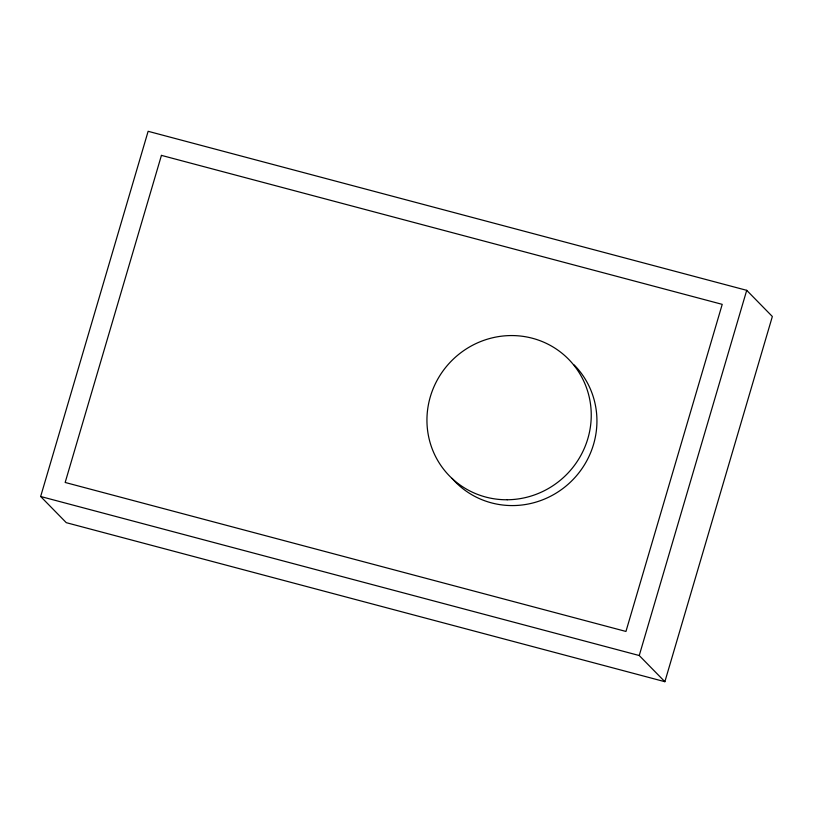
<?xml version="1.0" encoding="UTF-8"?>
<svg xmlns="http://www.w3.org/2000/svg" width="813" height="813" viewBox="0 0 813 813"><rect width="100%" height="100%" fill="white"/><g stroke="black" fill="none" stroke-linecap="round" stroke-linejoin="round"><path stroke-width="1.22" d="M40.65 496.499L148.129 131.299L746.72 290.332L772.35 316.501L664.871 681.701L66.28 522.668L40.65 496.499L639.242 655.522L664.871 681.701M639.242 655.522L746.72 290.332M574.191 364.976A83.383 80.863 -44.4 0 1 569.689 482.841A83.383 80.863 -44.4 0 1 452.018 478.349M161.431 155.374L65.162 482.465L625.949 631.447L722.218 304.357L161.431 155.374M507.21 499.761A83.383 80.863 -44.4 0 0 581.163 376.053A83.383 80.863 -44.4 0 0 438.898 377.171A83.383 80.863 -44.4 0 0 507.21 499.761"/></g></svg>
